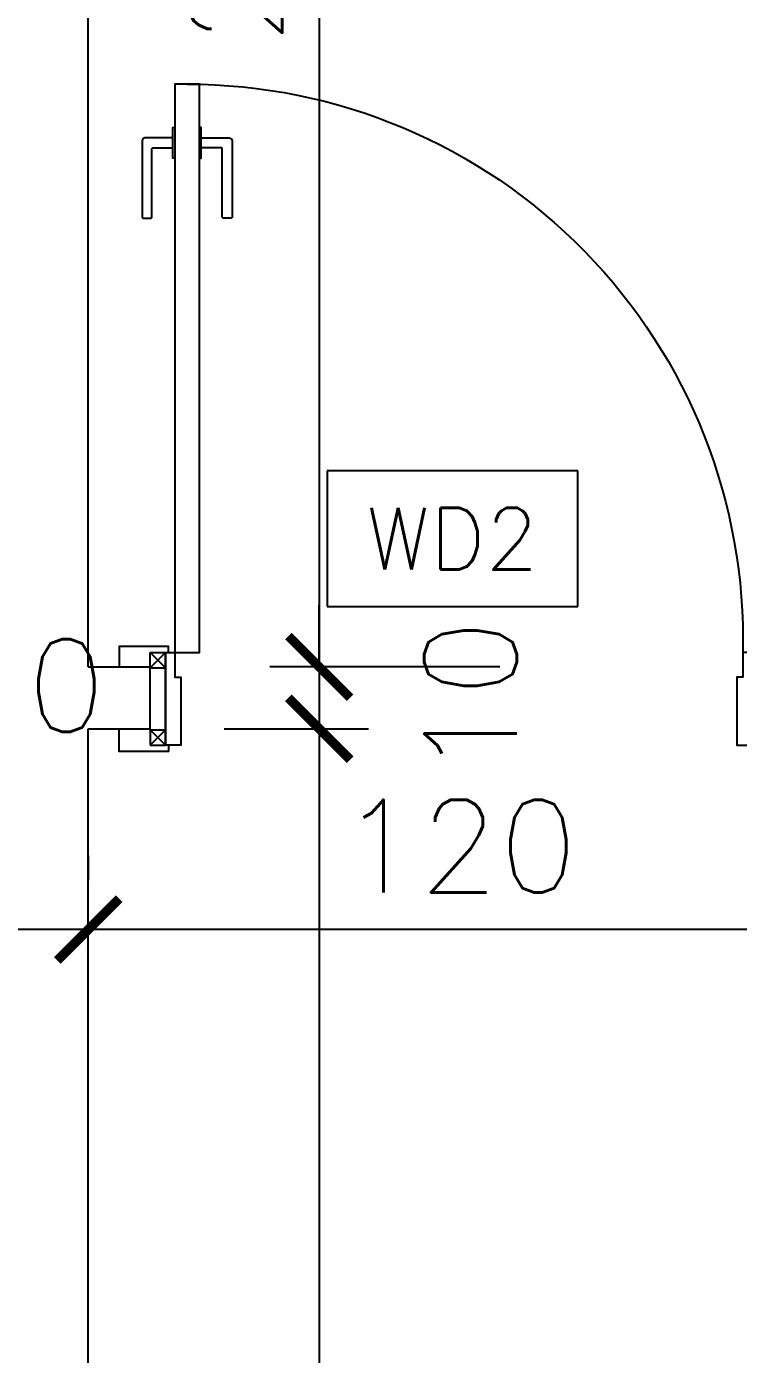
# Model space of a CAD drawing. Header units: centimetres. Extents: x -10658 to 14823, y -5448 to 3597.
# Drawn here: x -868 to -752.7, y 1883.7 to 2098.7 of the extents above; entities that cross this region are included whole.
import ezdxf
from ezdxf.xclip import XClip

# ---------------------------------------------------------------- set-up
doc = ezdxf.new("R2010")
doc.units = ezdxf.units.CM
doc.header["$LTSCALE"] = 100
doc.header["$MEASUREMENT"] = 0
doc.header["$XCLIPFRAME"] = 0
doc.header["$PDMODE"] = 35
for name, color, linetype in [('A0-01 FLOOR PLANS$0$DIM IN', 1, 'Continuous'), ('A0-01 FLOOR PLANS$0$DOOR', 1, 'Continuous'), ('A0-01 FLOOR PLANS$0$TEXT-SCHED', 3, 'Continuous'), ('A0-01 FLOOR PLANS$0$WALL-01', 7, 'Continuous'), ('SOURROUNDING$0$KERBSTONE', 11, 'Continuous')]:
    doc.layers.add(name, color=color, linetype=linetype)
doc.styles.add('A0-01 FLOOR PLANS$0$22', font='romans.shx')
doc.styles.add('A0-01 FLOOR PLANS$0$A0-01 GROUND FLOOR PLAN - For Entry modification$0$ROMANS', font='romans')
doc.dimstyles.new('A0-01 FLOOR PLANS$0$100', dxfattribs={"dimtxt": 15, "dimasz": 10, "dimexe": 8, "dimexo": 12, "dimgap": 6, "dimtad": 1, "dimdec": 0, "dimzin": 0, "dimdsep": 46, "dimtxsty": 'A0-01 FLOOR PLANS$0$22', "dimblk": 'A0-01 FLOOR PLANS$0$_ARCHTICK', "dimcen": 30, "dimdle": 8, "dimclrd": 1, "dimclre": 1, "dimclrt": 2, "dimadec": 0, "dimazin": 0, "dimtfac": 1, "dimtdec": 0, "dimtmove": 2, "dimatfit": 3, "dimldrblk": 'A0-01 FLOOR PLANS$0$_OBLIQUE', "dimfxl": 100, "dimtolj": 1, "dimtzin": 0, "dimarcsym": 0})
doc.dimstyles.new('A0-01 FLOOR PLANS$0$A0-01 GROUND FLOOR PLAN - For Entry modification$0$text', dxfattribs={"dimtxt": 18, "dimasz": 10, "dimexe": 10, "dimexo": 10, "dimgap": -6, "dimtad": 1, "dimtih": 1, "dimtoh": 1, "dimdec": 0, "dimdsep": 46, "dimtxsty": 'A0-01 FLOOR PLANS$0$A0-01 GROUND FLOOR PLAN - For Entry modification$0$ROMANS', "dimblk1": 'A0-01 FLOOR PLANS$0$A0-01 GROUND FLOOR PLAN - For Entry modification$0$_ARCHTICK', "dimblk2": 'A0-01 FLOOR PLANS$0$A0-01 GROUND FLOOR PLAN - For Entry modification$0$_ARCHTICK', "dimsah": 1, "dimcen": 25, "dimdle": 10, "dimse1": 1, "dimse2": 1, "dimsd1": 1, "dimsd2": 1, "dimclrd": 1, "dimclre": 1, "dimclrt": 2, "dimadec": 0, "dimazin": 0, "dimtfac": 1, "dimtdec": 0, "dimtmove": 2, "dimatfit": 3, "dimldrblk": 'A0-01 FLOOR PLANS$0$A0-01 GROUND FLOOR PLAN - For Entry modification$0$_ARCHTICK', "dimfxl": 1, "dimtolj": 1, "dimtzin": 0, "dimarcsym": 0})

# ---------------------------------------------------------------- blocks, each defined once
blk = doc.blocks.new('SOURROUNDING')
at = {"layer": 'SOURROUNDING$0$KERBSTONE', "lineweight": 13}
h = blk.add_hatch(dxfattribs=at)
h.set_pattern_fill('AR-HBONE', color=252, scale=5, angle=90)
h.paths.add_polyline_path([(-175, 1001.39), (-180.24, 999.4), (-175, 1003.26), (-175, 1910.07), (-189.19, 1904.68), (-175, 1915.15), (-175, 1965.25), (-177.79, 1965.57), (-175, 1966.16), (-175, 2515.31), (-190.95, 2509.26), (-175, 2521.02), (-175, 2569.63), (-179.55, 2570.15), (-175, 2571.11), (-175, 2808), (-890, 2808), (-890, 3028), (-1810, 3028), (-1810, 2511.19), (-1925, 2511.19), (-1925, 1979.72), (-1810, 1979.72), (-1810, 775), (-3028, 775), (-3028, 650), (-2728, 650), (-2448, 650), (-2428, 650), (-1382.07, 650), (-1382.07, 25), (-1257.59, 25), (-1257.07, 25), (-857.07, 25), (-732.07, 25), (-732.07, 668), (-175, 668)])
h.paths.add_polyline_path([(-1685, 828), (-1685, 2129.72), (-1770, 2129.72), (-1770, 2361.19), (-1685, 2361.19), (-1685, 2748), (-1220, 2748), (-1220, 2683), (-890, 2683), (-300, 2683), (-300, 788), (-590, 788), (-590, 793), (-817, 793), (-817, 713), (-1286.12, 713), (-1287.5, 828)], flags=16)
h.paths.add_polyline_path([(-1798.23, 1621.66), (-1726.11, 1621.66), (-1726.11, 1641.16), (-1798.23, 1641.16)], flags=16)
h.paths.add_polyline_path([(-1563.97, 2964.65), (-999.2, 2964.65), (-999.2, 3018.34), (-1563.97, 3018.34)], flags=16)
blk = doc.blocks.new('*D321')
at = {"layer": 'A0-01 FLOOR PLANS$0$TEXT-SCHED', "color": 1, "lineweight": -2, "transparency": 16777216}
for p, q in [((-880.76, 1989.77), (-921.33, 1989.77)), ((-921.33, 1989.77), (-921.33, 1967.77)), ((-880.76, 1967.77), (-880.76, 1989.77)), ((-921.33, 1967.77), (-880.76, 1967.77))]:
    blk.add_line(p, q, dxfattribs=at)
at = {"layer": 'Defpoints', "color": 0, "transparency": 16777216}
blk.add_point((-901.05, 1978.77), dxfattribs=at)
blk.add_point((-901.05, 1978.77), dxfattribs=at)
blk.add_point((-901.05, 1978.77), dxfattribs=at)
at = {"layer": 'A0-01 FLOOR PLANS$0$TEXT-SCHED', "color": 2, "transparency": 16777216, "insert": (-901.05, 1978.77), "char_height": 8, "width": 47.1429, "attachment_point": 5, "style": 'A0-01 FLOOR PLANS$0$A0-01 GROUND FLOOR PLAN - For Entry modification$0$ROMANS'}
blk.add_mtext('\\A1;{\\H1.25x;WD2}', dxfattribs=at)
blk = doc.blocks.new('A0-01 FLOOR PLANS$0$A0-01 GROUND FLOOR PLAN - For Entry modification$0$_ARCHTICK')
at = {"color": 0, "linetype": 'ByBlock', "const_width": 0.15}
blk.add_lwpolyline([(-0.5, -0.5), (0.5, 0.5)], dxfattribs=at)
blk = doc.blocks.new('A0-01 FLOOR PLANS$0$_ARCHTICK')
at = {"color": 0, "linetype": 'ByBlock', "const_width": 0.15}
blk.add_lwpolyline([(-0.5, -0.5), (0.5, 0.5)], dxfattribs=at)
blk = doc.blocks.new('*D422')
at = {"layer": 'A0-01 FLOOR PLANS$0$DIM IN', "color": 1, "lineweight": -2, "transparency": 16777216}
for p, q in [((-922.61, 2206), (-922.61, 1950)), ((-893.36, 2198), (-930.61, 2198)), ((-893.36, 1958), (-930.61, 1958))]:
    blk.add_line(p, q, dxfattribs=at)
at = {"layer": 'Defpoints', "color": 0, "transparency": 16777216}
for p in [(-881.36, 2198), (-922.61, 1958), (-881.36, 1958)]:
    blk.add_point(p, dxfattribs=at)
at = {"layer": 'A0-01 FLOOR PLANS$0$DIM IN', "color": 1, "lineweight": -2, "transparency": 16777216, "xscale": 10, "yscale": 10, "zscale": 10}
for p, rotation in [((-922.61, 2198), 90), ((-922.61, 1958), 270)]:
    blk.add_blockref('A0-01 FLOOR PLANS$0$_ARCHTICK', p, dxfattribs=dict(at, rotation=rotation))
at = {"layer": 'A0-01 FLOOR PLANS$0$DIM IN', "color": 2, "transparency": 16777216, "insert": (-936.11, 2078), "char_height": 15, "attachment_point": 5, "rotation": 90, "style": 'A0-01 FLOOR PLANS$0$22'}
blk.add_mtext('\\A1;240', dxfattribs=at)
blk = doc.blocks.new('A0-01 FLOOR PLANS$0$_OBLIQUE')
at = {"color": 0, "linetype": 'ByBlock'}
blk.add_line((-0.5, -0.5), (0.5, 0.5), dxfattribs=at)
blk = doc.blocks.new('*D423')
at = {"layer": 'A0-01 FLOOR PLANS$0$DIM IN', "color": 1, "lineweight": -2, "transparency": 16777216}
for p, q in [((-922.61, 1958), (-922.61, 1968)), ((-893.36, 1958), (-930.61, 1958)), ((-922.61, 1958), (-922.61, 1948)), ((-938, 1948), (-914.61, 1948)), ((-922.61, 1948), (-922.61, 1938))]:
    blk.add_line(p, q, dxfattribs=at)
at = {"layer": 'Defpoints', "color": 0, "transparency": 16777216}
for p in [(-881.36, 1958), (-950, 1948), (-922.61, 1948)]:
    blk.add_point(p, dxfattribs=at)
at = {"layer": 'A0-01 FLOOR PLANS$0$DIM IN', "color": 1, "lineweight": -2, "transparency": 16777216, "xscale": 10, "yscale": 10, "zscale": 10}
for p, rotation in [((-922.61, 1958), 270), ((-922.61, 1948), 90)]:
    blk.add_blockref('A0-01 FLOOR PLANS$0$_ARCHTICK', p, dxfattribs=dict(at, rotation=rotation))
at = {"layer": 'A0-01 FLOOR PLANS$0$DIM IN', "color": 2, "transparency": 16777216, "insert": (-898.11, 1953), "char_height": 15, "attachment_point": 5, "rotation": 90, "style": 'A0-01 FLOOR PLANS$0$22'}
blk.add_mtext('\\A1;10', dxfattribs=at)
blk = doc.blocks.new('*D424')
at = {"layer": 'A0-01 FLOOR PLANS$0$DIM IN', "color": 1, "lineweight": -2, "transparency": 16777216}
for p, q in [((-922.61, 1956), (-922.61, 1600)), ((-938, 1948), (-914.61, 1948)), ((-948, 1608), (-914.61, 1608))]:
    blk.add_line(p, q, dxfattribs=at)
at = {"layer": 'Defpoints', "color": 0, "transparency": 16777216}
for p in [(-950, 1948), (-960, 1608), (-922.61, 1608)]:
    blk.add_point(p, dxfattribs=at)
at = {"layer": 'A0-01 FLOOR PLANS$0$DIM IN', "color": 1, "lineweight": -2, "transparency": 16777216, "xscale": 10, "yscale": 10, "zscale": 10}
for p, rotation in [((-922.61, 1948), 90), ((-922.61, 1608), 270)]:
    blk.add_blockref('A0-01 FLOOR PLANS$0$_ARCHTICK', p, dxfattribs=dict(at, rotation=rotation))
at = {"layer": 'A0-01 FLOOR PLANS$0$DIM IN', "color": 2, "transparency": 16777216, "insert": (-936.11, 1778), "char_height": 15, "attachment_point": 5, "rotation": 90, "style": 'A0-01 FLOOR PLANS$0$22'}
blk.add_mtext('\\A1;340', dxfattribs=at)
blk = doc.blocks.new('*D462')
at = {"layer": 'A0-01 FLOOR PLANS$0$DIM IN', "color": 1, "lineweight": -2, "transparency": 16777216}
for p, q in [((-960, 1927.5), (-960, 1923.5)), ((-840, 1926), (-840, 1907.5)), ((-832, 1915.5), (-968, 1915.5))]:
    blk.add_line(p, q, dxfattribs=at)
at = {"layer": 'Defpoints', "color": 0, "transparency": 16777216}
for p in [(-840, 1938), (-960, 1915.5), (-960, 1915.5)]:
    blk.add_point(p, dxfattribs=at)
at = {"layer": 'A0-01 FLOOR PLANS$0$DIM IN', "color": 1, "lineweight": -2, "transparency": 16777216, "xscale": 10, "yscale": 10, "zscale": 10, "rotation": 180}
blk.add_blockref('A0-01 FLOOR PLANS$0$_ARCHTICK', (-960, 1915.5), dxfattribs=at)
at = {"layer": 'A0-01 FLOOR PLANS$0$DIM IN', "color": 1, "lineweight": -2, "transparency": 16777216, "xscale": 10, "yscale": 10, "zscale": 10}
blk.add_blockref('A0-01 FLOOR PLANS$0$_ARCHTICK', (-840, 1915.5), dxfattribs=at)
at = {"layer": 'A0-01 FLOOR PLANS$0$DIM IN', "color": 2, "transparency": 16777216, "insert": (-900, 1929), "char_height": 15, "attachment_point": 5, "style": 'A0-01 FLOOR PLANS$0$22'}
blk.add_mtext('\\A1;120', dxfattribs=at)
blk = doc.blocks.new('*D463')
at = {"layer": 'A0-01 FLOOR PLANS$0$DIM IN', "color": 1, "lineweight": -2, "transparency": 16777216}
for p, q in [((-980, 1927.5), (-980, 1923.5)), ((-960, 1927.5), (-960, 1923.5)), ((-952, 1915.5), (-988, 1915.5))]:
    blk.add_line(p, q, dxfattribs=at)
at = {"layer": 'Defpoints', "color": 0, "transparency": 16777216}
for p in [(-980, 1915.5), (-980, 1915.5), (-960, 1915.5)]:
    blk.add_point(p, dxfattribs=at)
at = {"layer": 'A0-01 FLOOR PLANS$0$DIM IN', "color": 1, "lineweight": -2, "transparency": 16777216, "xscale": 10, "yscale": 10, "zscale": 10, "rotation": 180}
blk.add_blockref('A0-01 FLOOR PLANS$0$_ARCHTICK', (-980, 1915.5), dxfattribs=at)
at = {"layer": 'A0-01 FLOOR PLANS$0$DIM IN', "color": 1, "lineweight": -2, "transparency": 16777216, "xscale": 10, "yscale": 10, "zscale": 10}
blk.add_blockref('A0-01 FLOOR PLANS$0$_ARCHTICK', (-960, 1915.5), dxfattribs=at)
at = {"layer": 'A0-01 FLOOR PLANS$0$DIM IN', "color": 2, "transparency": 16777216, "insert": (-970, 1955), "char_height": 15, "attachment_point": 5, "style": 'A0-01 FLOOR PLANS$0$22'}
blk.add_mtext('\\A1;20', dxfattribs=at)
blk = doc.blocks.new('A0-01 FLOOR PLANS$0$DOOR 25CM')
at = {"layer": 'A0-01 FLOOR PLANS$0$DOOR'}
blk.add_lwpolyline([(-4739.05, 1353.5), (-4735.05, 1353.5), (-4735.05, 1261.5), (-4739.05, 1261.5)], close=True, dxfattribs=at)
for points in [[(-4739.05, 1341.5), (-4739.35, 1341.5), (-4739.35, 1346.5), (-4739.05, 1346.5)], [(-4735.05, 1341.5), (-4734.75, 1341.5), (-4734.75, 1346.5), (-4735.05, 1346.5)]]:
    blk.add_lwpolyline(points, dxfattribs=at)
for points in [[(-4739.35, 1344.8), (-4743.85, 1344.8, 0.414214), (-4744.35, 1344.3), (-4744.35, 1332, 0.414214), (-4744.15, 1331.8), (-4742.95, 1331.8, 0.414214), (-4742.75, 1332), (-4742.75, 1343, -0.414214), (-4742.55, 1343.2), (-4739.35, 1343.2)], [(-4734.75, 1344.8), (-4730.26, 1344.8, -0.414214), (-4729.76, 1344.3), (-4729.76, 1332, -0.414214), (-4729.96, 1331.8), (-4731.16, 1331.8, -0.414214), (-4731.36, 1332), (-4731.36, 1343, 0.414214), (-4731.56, 1343.2), (-4734.75, 1343.2)]]:
    blk.add_lwpolyline(points, format="xyb", dxfattribs=at)
blk.add_arc((-4737.11, 1263.56), 89.94, 89.9604, 181.3128, dxfattribs=at)
blk = doc.blocks.new('A0-01 FLOOR PLANS$0$90-10')
at = {"layer": 'A0-01 FLOOR PLANS$0$DOOR', "linetype": 'Continuous'}
for p, q in [((9747.9, -4467.93), (9747.9, -4470.43)), ((9857.88, -4467.93), (9857.88, -4470.43)), ((9747.9, -4482.93), (9747.9, -4480.43)), ((9755.4, -4482.93), (9755.4, -4480.43)), ((9850.38, -4482.93), (9850.38, -4480.43)), ((9857.88, -4482.93), (9857.88, -4480.43))]:
    blk.add_line(p, q, dxfattribs=at)
at = {"layer": 'A0-01 FLOOR PLANS$0$DOOR'}
for p, q in [((9752.9, -4470.43), (9752.9, -4467.93)), ((9752.9, -4467.93), (9755.4, -4467.93)), ((9755.4, -4467.93), (9752.9, -4470.43)), ((9755.4, -4470.43), (9752.9, -4467.93)), ((9852.88, -4467.93), (9850.38, -4467.93)), ((9850.38, -4467.93), (9852.88, -4470.43)), ((9850.38, -4470.43), (9852.88, -4467.93)), ((9852.88, -4470.43), (9852.88, -4467.93)), ((9752.9, -4470.43), (9755.4, -4470.43)), ((9852.88, -4470.43), (9850.38, -4470.43)), ((9752.9, -4480.43), (9752.9, -4482.93)), ((9755.4, -4482.93), (9752.9, -4480.43)), ((9755.4, -4480.43), (9752.9, -4482.93)), ((9752.9, -4480.43), (9755.4, -4480.43)), ((9850.38, -4482.93), (9852.88, -4480.43)), ((9850.38, -4480.43), (9852.88, -4482.93)), ((9852.88, -4480.43), (9850.38, -4480.43)), ((9852.88, -4480.43), (9852.88, -4482.93)), ((9752.9, -4482.93), (9755.4, -4482.93)), ((9852.88, -4482.93), (9850.38, -4482.93))]:
    blk.add_line(p, q, dxfattribs=at)
for points in [[(9755.9, -4467.93), (9755.9, -4466.93), (9747.9, -4466.93), (9747.9, -4467.93)], [(9755.4, -4467.93), (9755.4, -4482.93)], [(9755.4, -4467.93), (9756.9, -4467.93), (9756.9, -4471.93), (9757.9, -4471.93), (9757.9, -4482.93), (9755.4, -4482.93), (9755.4, -4467.93)], [(9850.38, -4467.93), (9848.88, -4467.93), (9848.88, -4471.93), (9847.88, -4471.93), (9847.88, -4482.93), (9850.38, -4482.93), (9850.38, -4467.93)], [(9849.88, -4467.93), (9849.88, -4466.93), (9857.88, -4466.93), (9857.88, -4467.93)], [(9850.38, -4467.93), (9850.38, -4482.93)], [(9755.9, -4482.93), (9755.9, -4483.93), (9747.9, -4483.93), (9747.9, -4482.93)], [(9849.88, -4482.93), (9849.88, -4483.93), (9857.88, -4483.93), (9857.88, -4482.93)]]:
    blk.add_lwpolyline(points, dxfattribs=at)
at = {"layer": 'A0-01 FLOOR PLANS$0$DOOR', "linetype": 'Continuous', "xscale": -1}
blk.add_blockref('A0-01 FLOOR PLANS$0$DOOR 25CM', (5021.85, -5729.43), dxfattribs=at)
blk = doc.blocks.new('A0-01 FLOOR PLANS')
at = {"layer": 'A0-01 FLOOR PLANS$0$WALL-01'}
for p, q in [((-960, 1958), (-960, 2618)), ((-960, 1958), (-950, 1958)), ((-950, 1948), (-950, 1958)), ((-960, 1948), (-950, 1948)), ((-960, 1608), (-960, 1948))]:
    blk.add_line(p, q, dxfattribs=at)
at = {"layer": 'A0-01 FLOOR PLANS$0$DOOR'}
blk.add_blockref('A0-01 FLOOR PLANS$0$90-10', (-10702.9, 6428.27), dxfattribs=at)
at = {"layer": 'A0-01 FLOOR PLANS$0$DIM IN'}
for base, p1, p2, picture, middle in [((-922.61, 1958), (-881.36, 2198), (-881.36, 1958), '*D422', (-936.11, 2078)), ((-922.61, 1948), (-881.36, 1958), (-950, 1948), '*D423', (-898.11, 1953)), ((-922.61, 1608), (-950, 1948), (-960, 1608), '*D424', (-936.11, 1778))]:
    dim = blk.add_linear_dim(base=base, p1=p1, p2=p2, angle=90, dimstyle='A0-01 FLOOR PLANS$0$100', override={"dimfxl": 0.075}, dxfattribs=at)
    dim.commit()
    dim.dimension.update_dxf_attribs({"geometry": picture, "text_midpoint": middle})
for base, p1, p2, picture, middle in [((-980, 1915.5), (-960, 1915.5), (-980, 1915.5), '*D463', (-970, 1955)), ((-960, 1915.5), (-840, 1938), (-960, 1915.5), '*D462', (-900, 1929))]:
    dim = blk.add_linear_dim(base=base, p1=p1, p2=p2, dimstyle='A0-01 FLOOR PLANS$0$100', override={"dimfxl": 0.075}, dxfattribs=at)
    dim.commit()
    dim.dimension.update_dxf_attribs({"geometry": picture, "text_midpoint": middle})
at = {"layer": 'A0-01 FLOOR PLANS$0$TEXT-SCHED'}
dim = blk.add_linear_dim(base=(-901.05, 1978.77), p1=(-901.05, 1978.77), p2=(-901.05, 1978.77), angle=180, text='{\\H1.25x;WD2}', dimstyle='A0-01 FLOOR PLANS$0$A0-01 GROUND FLOOR PLAN - For Entry modification$0$text', override={"dimtxt": 8, "dimgap": -6, "dimclrt": 2}, dxfattribs=at)
dim.commit()
dim.dimension.update_dxf_attribs({"geometry": '*D321', "text_midpoint": (-901.05, 1978.77), "dimtype": 128})

msp = doc.modelspace()

# ---------------------------------------------------------------- block references
msp.add_blockref('SOURROUNDING', (0, 0))
ref = msp.add_blockref('A0-01 FLOOR PLANS', (102, 37))
XClip(ref).set_block_clipping_path([(-400, 2648), (-994, 2648), (-994, 2645), (-1320, 2645), (-1320, 2713), (-1789, 2713), (-1789, 789), (-994, 789), (-994, 754), (-694, 754), (-694, 749), (-400, 749)])

doc.saveas('drawing.dxf')
